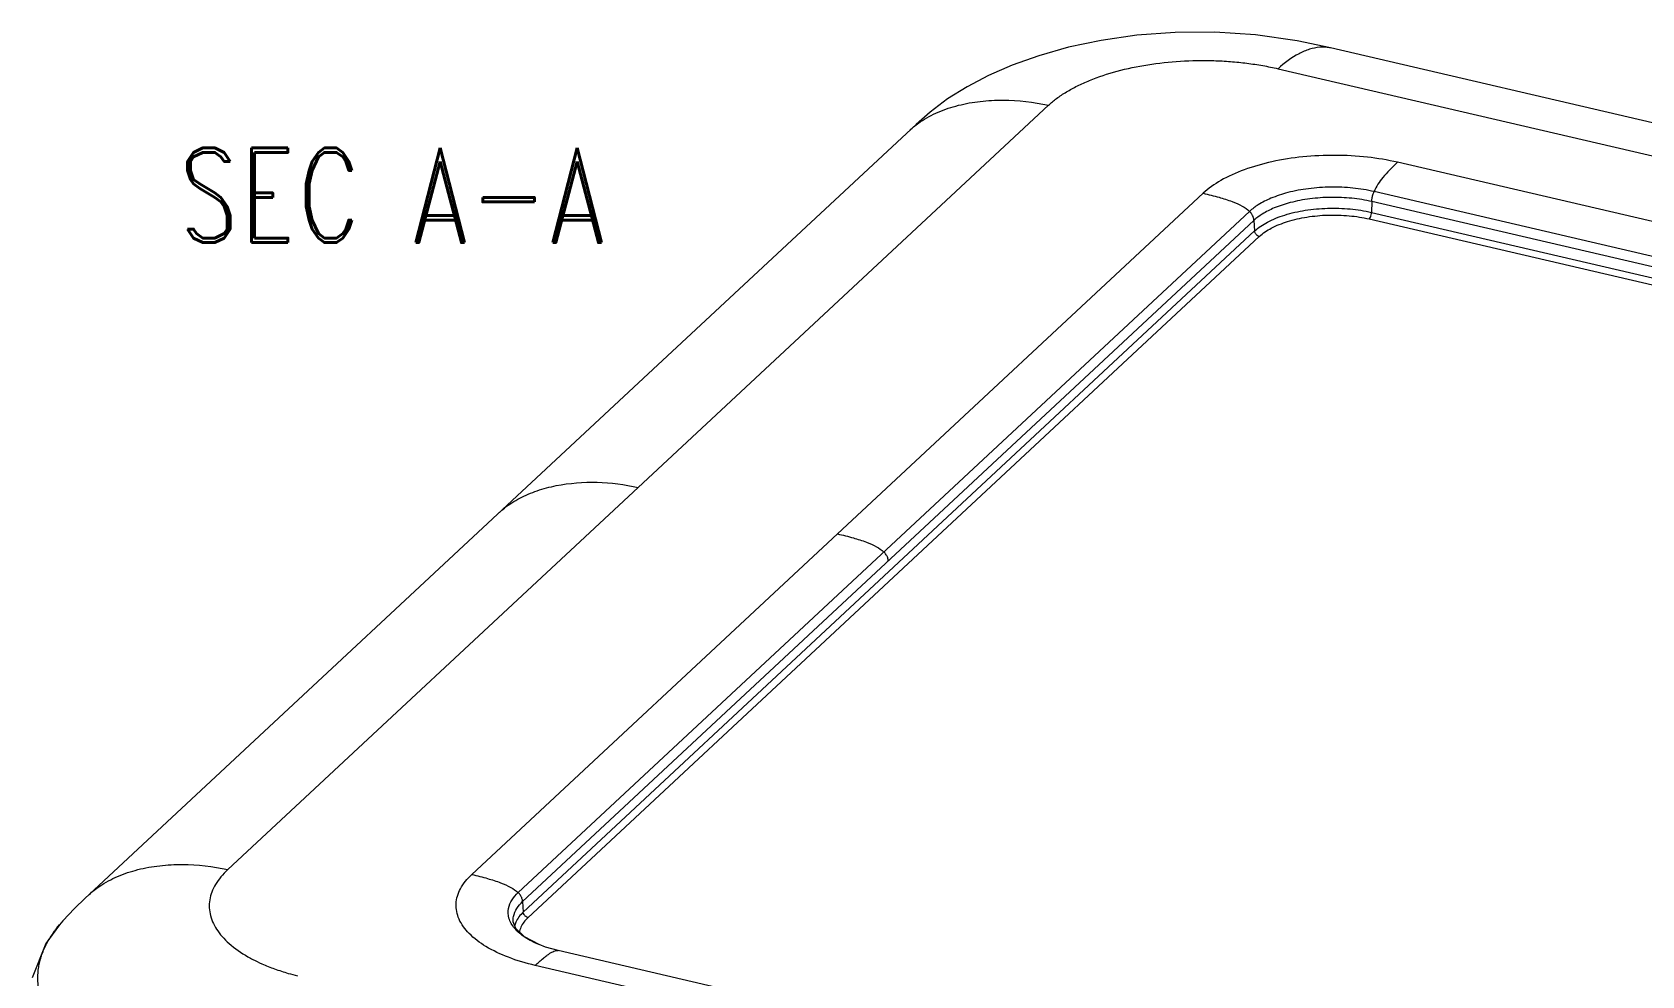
# Model space of a CAD drawing. Header units: millimetres. Extents: x 3219 to 3653, y 1046 to 1347.
# Drawn here: x 3368.65 to 3414.55, y 1133.85 to 1160.78 of the extents above; entities that cross this region are included whole.
import ezdxf
from ezdxf.enums import TextEntityAlignment as Align

# ---------------------------------------------------------------- set-up
doc = ezdxf.new("R2010")
doc.units = ezdxf.units.MM
doc.layers.add('from', color=7, linetype='Continuous', lineweight=13)
doc.layers.add('hatch', color=56, linetype='Continuous', lineweight=9)
doc.styles.add('ROMAND', font='romand.shx', dxfattribs={"width": 0.75, "bigfont": 'gbcbig.shx'})

# ---------------------------------------------------------------- blocks, each defined once
blk = doc.blocks.new('*u51')
at = {"color": 7, "linetype": 'Continuous'}
for p, q in [((-88.446, 136.642), (-89.802, 136.448)), ((-86.998, 136.751), (-88.446, 136.642)), ((-85.485, 136.762), (-86.998, 136.751)), ((-83.938, 136.662), (-85.485, 136.762)), ((-82.351, 136.433), (-83.938, 136.662)), ((-91.049, 136.185), (-92.177, 135.867)), ((-89.802, 136.448), (-91.049, 136.185)), ((-81.085, 136.161), (-82.351, 136.433)), ((33.928, 109.379), (-81.085, 136.161)), ((-93.189, 135.506), (-94.096, 135.111)), ((-92.177, 135.867), (-93.189, 135.506)), ((-83.078, 135.37), (31.923, 108.591)), ((-94.907, 134.686), (-95.649, 134.22)), ((-94.096, 135.111), (-94.907, 134.686)), ((-95.649, 134.22), (-96.312, 133.722)), ((-107.416, 119.438), (-91.815, 133.979)), ((-96.312, 133.722), (-96.847, 133.254)), ((-96.847, 133.254), (-107.034, 123.759)), ((23.086, 108.145), (-78.539, 131.81)), ((-113.741, 104.714), (-85.932, 130.632)), ((22.192, 107.032), (-79.432, 130.696)), ((-111.974, 104.024), (-84.165, 129.943)), ((-79.514, 130.315), (-79.523, 129.906)), ((-79.523, 129.906), (22.102, 106.241)), ((22.11, 106.65), (-79.514, 130.315)), ((-111.805, 103.683), (-83.996, 129.601)), ((-111.781, 103.279), (-83.972, 129.197)), ((-83.996, 129.601), (-83.972, 129.197)), ((-79.612, 129.654), (22.013, 105.99)), ((-83.793, 128.989), (-111.602, 103.07)), ((-107.034, 123.759), (-128.289, 103.95)), ((-107.416, 119.438), (-123.018, 104.897)), ((-128.437, 103.812), (-128.841, 103.425)), ((-128.289, 103.95), (-128.437, 103.812)), ((-111.805, 103.683), (-111.781, 103.279)), ((-129.293, 102.945), (-129.419, 102.799)), ((-128.841, 103.425), (-129.293, 102.945)), ((-112.164, 102.918), (-112.164, 102.927)), ((-112.063, 102.662), (-112.164, 102.918)), ((-129.413, 102.794), (-129.93, 102.086)), ((-111.736, 102.344), (-112.063, 102.662)), ((-111.182, 102.046), (-111.736, 102.344)), ((-129.93, 102.086), (-130.453, 100.786)), ((-111.177, 102.044), (-111.183, 102.046)), ((-110.932, 101.952), (-111.177, 102.044)), ((-110.455, 101.817), (-110.932, 101.952)), ((-8.831, 78.153), (-110.455, 101.817)), ((-9.7, 77.588), (-111.325, 101.252))]:
    blk.add_line(p, q, dxfattribs=at)
for centre, radius, start, end in [((-111.281, 102.549), 0.859, 156.32878, 166.49638), ((-126.654, 100.397), 3.661, 145.18657, 149.65667)]:
    blk.add_arc(centre, radius, start, end, dxfattribs=at)
for points, start_tangent, end_tangent in [([(-81.085, 136.161), (-81.12, 136.168), (-81.491, 136.187), (-81.883, 136.109), (-82.284, 135.942), (-83.078, 135.37)], (-0.975266, 0.221032), (-0.731534, -0.681805)), ([(-91.815, 133.979), (-91.499, 134.241), (-91.13, 134.488), (-90.712, 134.716), (-90.248, 134.925), (-89.204, 135.274), (-88.038, 135.522), (-86.794, 135.658), (-85.52, 135.678), (-84.887, 135.644), (-84.265, 135.581), (-83.66, 135.489), (-83.078, 135.37)], (0.740571, 0.671979), (0.975293, -0.220917)), ([(-97.088, 133.029), (-96.685, 133.35), (-96.003, 133.72), (-95.233, 133.978), (-94.403, 134.13), (-93.538, 134.178), (-91.815, 133.979)], (0.732139, 0.681155), (0.973942, -0.226795)), ([(-78.539, 131.81), (-79.684, 132.005), (-80.909, 132.075), (-82.138, 132.016), (-83.312, 131.829), (-84.37, 131.524), (-85.261, 131.117), (-85.932, 130.632)], (-0.973942, 0.226795), (-0.731534, -0.681805)), ([(-78.539, 131.81), (-78.846, 131.51), (-79.096, 131.231), (-79.432, 130.696)], (-0.731534, -0.681805), (-0.391577, -0.920145)), ([(-85.932, 130.632), (-85.326, 130.478), (-84.832, 130.317), (-84.446, 130.142), (-84.165, 129.943)], (0.973942, -0.226795), (0.730283, -0.683145)), ([(-79.432, 130.696), (-80.233, 130.829), (-81.08, 130.866), (-81.923, 130.807), (-82.71, 130.656), (-83.354, 130.44), (-83.832, 130.195), (-84.165, 129.943)], (-0.974062, 0.226282), (-0.731705, -0.681621)), ([(-79.514, 130.315), (-80.273, 130.44), (-81.074, 130.476), (-81.873, 130.419), (-82.617, 130.276), (-83.228, 130.072), (-83.68, 129.84), (-83.996, 129.601)], (-0.973953, 0.22675), (-0.731552, -0.681786)), ([(-79.515, 130.315), (-79.503, 130.442), (-79.475, 130.573), (-79.432, 130.697)], (0.019155, 0.999817), (0.391657, 0.920111)), ([(-83.996, 129.601), (-84.021, 129.723), (-84.079, 129.84), (-84.165, 129.943)], (-0.059345, 0.998238), (-0.730283, 0.683145)), ([(-83.972, 129.197), (-83.484, 129.535), (-82.828, 129.803), (-82.048, 129.983), (-81.199, 130.062), (-80.338, 130.036), (-79.523, 129.906)], (0.731534, 0.681805), (0.973942, -0.226795)), ([(-83.793, 128.989), (-83.337, 129.304), (-82.719, 129.557), (-81.985, 129.727), (-81.185, 129.802), (-80.373, 129.776), (-79.612, 129.654)], (0.731534, 0.681805), (0.973942, -0.226795)), ([(-79.612, 129.654), (-79.568, 129.717), (-79.536, 129.809), (-79.523, 129.906)], (0.731534, 0.681805), (0.01915, 0.999817)), ([(-83.793, 128.989), (-83.879, 129.031), (-83.944, 129.107), (-83.972, 129.197)], (-0.973942, 0.226795), (-0.059345, 0.998238)), ([(-112.69, 118.487), (-112.496, 118.655), (-111.915, 119.03), (-111.253, 119.314), (-110.529, 119.507), (-108.976, 119.635), (-107.416, 119.438)], (0.731452, 0.681893), (0.973942, -0.226795)), ([(-99.836, 117.673), (-99.23, 117.519), (-98.736, 117.358), (-98.351, 117.183), (-98.07, 116.983)], (0.973942, -0.226795), (0.730283, -0.683145)), ([(-97.9, 116.642), (-97.925, 116.764), (-97.983, 116.881), (-98.07, 116.983)], (-0.059345, 0.998238), (-0.730283, 0.683145)), ([(-128.289, 103.949), (-127.887, 104.268), (-127.205, 104.638), (-126.436, 104.897), (-125.605, 105.048), (-124.741, 105.096), (-123.018, 104.897)], (0.732673, 0.68058), (0.973942, -0.226795)), ([(-123.018, 104.897), (-123.278, 104.622), (-123.48, 104.337), (-123.622, 104.044), (-123.702, 103.746), (-123.72, 103.446), (-123.675, 103.147), (-123.4, 102.564), (-123.172, 102.285), (-122.887, 102.018), (-122.157, 101.532), (-122.067, 101.484)], (-0.722199, -0.691685), (0.887172, -0.461438)), ([(-111.325, 101.252), (-112.347, 101.562), (-113.204, 101.976), (-113.839, 102.469), (-114.223, 103.019), (-114.335, 103.596), (-114.17, 104.173), (-113.741, 104.714)], (-0.973942, 0.226795), (0.731534, 0.681805)), ([(-113.741, 104.714), (-113.135, 104.559), (-112.641, 104.399), (-112.255, 104.223), (-111.974, 104.024)], (0.973942, -0.226795), (0.730283, -0.683145)), ([(-112.324, 103.054), (-112.341, 103.424), (-112.208, 103.749), (-111.974, 104.024)], (-0.269613, 0.962969), (0.731364, 0.681988)), ([(-112.164, 102.927), (-112.152, 103.114), (-112.026, 103.422), (-111.805, 103.683)], (-0.060475, 0.99817), (0.731517, 0.681824)), ([(-111.805, 103.683), (-111.83, 103.804), (-111.888, 103.922), (-111.974, 104.024)], (-0.059345, 0.998238), (-0.730283, 0.683145)), ([(-111.183, 102.046), (-111.708, 102.32), (-112.112, 102.67), (-112.324, 103.054)], (-0.923773, 0.38294), (-0.269613, 0.962969)), ([(-111.781, 103.279), (-112.068, 102.894)], (-0.731534, -0.681805), (-0.401107, -0.916031)), ([(-111.602, 103.07), (-111.87, 102.711), (-111.929, 102.511)], (-0.731534, -0.681805), (-0.152948, -0.988234)), ([(-111.602, 103.07), (-111.688, 103.112), (-111.753, 103.188), (-111.781, 103.279)], (-0.973942, 0.226795), (-0.059345, 0.998238)), ([(-122.974, 95.615), (-123.205, 95.67), (-123.413, 95.72), (-123.599, 95.766), (-123.766, 95.806), (-123.915, 95.842), (-124.052, 95.875), (-124.181, 95.906), (-124.306, 95.937), (-124.43, 95.97), (-124.553, 96.004), (-124.675, 96.04), (-124.797, 96.077), (-124.922, 96.117), (-125.056, 96.16), (-125.202, 96.208), (-125.365, 96.264), (-125.546, 96.327), (-125.745, 96.399), (-125.962, 96.481), (-126.193, 96.572), (-126.436, 96.675), (-126.693, 96.789), (-126.962, 96.917), (-127.245, 97.062), (-127.541, 97.224), (-127.848, 97.407), (-128.169, 97.616), (-128.504, 97.859), (-128.848, 98.142), (-129.175, 98.453), (-129.463, 98.776), (-129.707, 99.109), (-129.905, 99.446), (-130.057, 99.785), (-130.161, 100.12), (-130.219, 100.434), (-130.239, 100.714), (-130.232, 100.963), (-130.206, 101.188), (-130.164, 101.393), (-130.112, 101.58), (-130.053, 101.75), (-129.989, 101.905), (-129.923, 102.045), (-129.856, 102.172), (-129.814, 102.247)], (-0.973838, 0.227243), (0.504852, 0.863206)), ([(-129.66, 102.487), (-129.597, 102.575), (-129.536, 102.656), (-129.478, 102.729), (-129.423, 102.794), (-129.419, 102.799)], (0.570667, 0.821181), (0.645772, 0.763531)), ([(-111.325, 101.252), (-111.017, 101.525), (-110.885, 101.631), (-110.766, 101.714), (-110.662, 101.774), (-110.57, 101.81), (-110.492, 101.822), (-110.455, 101.817)], (0.731534, 0.681805), (0.97463, -0.223824)), ([(-122.067, 101.484), (-121.718, 101.316), (-121.237, 101.122), (-120.716, 100.952), (-120.37, 100.858)], (0.887172, -0.461438), (0.969047, -0.246876))]:
    blk.add_spline(points, degree=3, dxfattribs=dict(at, start_tangent=start_tangent, end_tangent=end_tangent))

msp = doc.modelspace()

# ---------------------------------------------------------------- block references
at = {"layer": 'from', "xscale": 0.75, "yscale": 0.75, "zscale": 0.75}
msp.add_blockref('*u51', (3466.486, 1058.204), dxfattribs=at)

# ---------------------------------------------------------------- texts
at = {"layer": 'hatch', "color": 6, "style": 'ROMAND', "width": 0.75}
msp.add_text('SEC A-A', height=2.7, dxfattribs=at).set_placement((3378.933, 1156.122), align=Align.MIDDLE)

doc.saveas('drawing.dxf')
